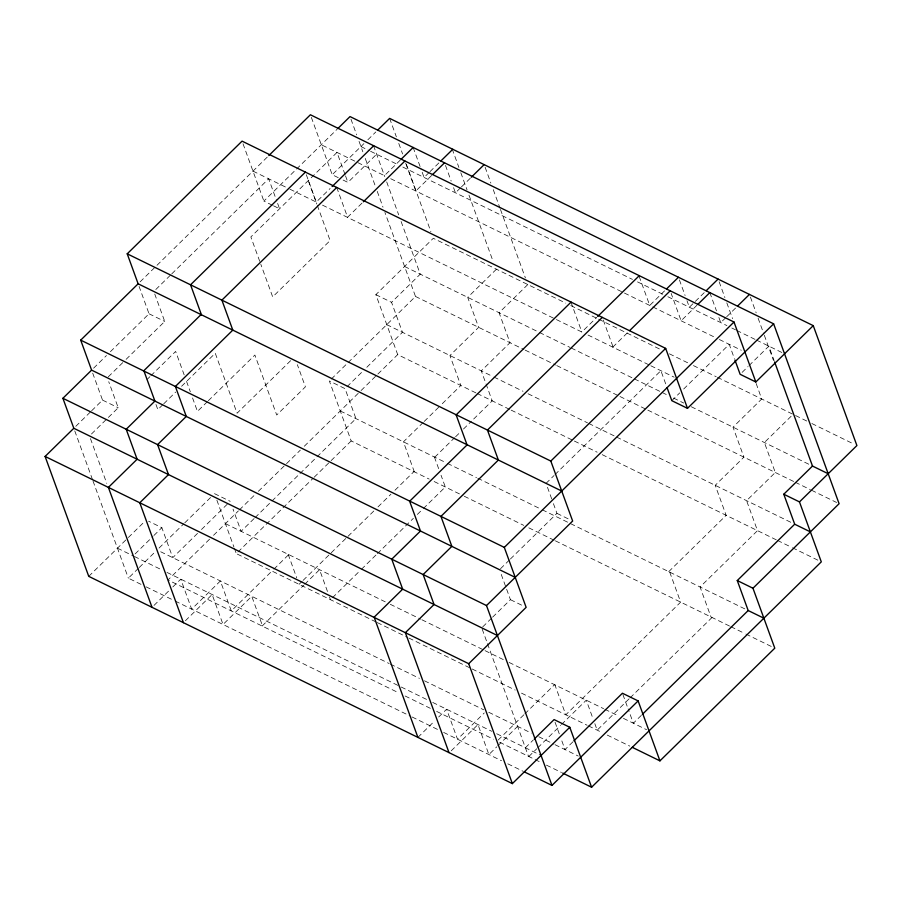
<?xml version="1.0" encoding="UTF-8"?>
<svg xmlns="http://www.w3.org/2000/svg" width="902" height="902" viewBox="0 0 902 902"><rect width="100%" height="100%" fill="white"/><g stroke="black" fill="none" stroke-linecap="round" stroke-linejoin="round"><path stroke-width="0.68" stroke-dasharray="4.51 3.38" d="M140.126 281.841L267.826 156.542M155.809 289.519L170.794 274.817M171.786 273.836L268.661 178.788L276.734 200.954M93.594 368.174L106.459 355.546M110.427 351.667L149.033 313.772L139.077 286.408M272.336 205.228L263.88 201.09L295.563 170.004M296.555 169.035L337.156 129.212M108.296 376.822L125.119 360.315M126.111 359.334L164.728 321.45L154.761 294.086M75.791 426.33L90.64 411.752M91.632 410.782L102.524 400.093L92.556 372.729M338.261 177.683L332.218 174.729L363.901 143.643M367.869 139.765L375.784 131.985M289.959 189.206L316.275 202.082L330.132 188.484M91.485 433.997L118.218 407.772L108.725 381.704M146.925 379.607L149.901 376.686M150.882 375.717L175.642 351.43L184.177 374.894M343.087 180.05L347.913 182.407L376.619 154.242M400.285 160.094L384.444 175.642L321.315 144.748M347.484 217.359L362.333 202.781M162.788 404.727L157.839 409.587L155.46 403.07M163.781 403.758L175.653 392.099M181.595 386.27L215.262 353.246L237.079 413.206L292.53 358.804M429.014 172.586L424.064 177.446L420.749 168.324M430.006 171.617L439.905 161.909M431.663 175.45L415.822 190.987L405.381 162.315M207.359 401.683L197.459 411.391L192.239 397.049M208.351 400.702L254.883 355.05L276.711 415.01L305.417 386.834L297.356 364.679M460.392 187.943L455.442 192.802L453.548 187.582M461.384 186.973L470.292 178.235M88.746 576.355L127.362 538.471M128.355 537.502L144.196 521.965M475.895 392.866L397.692 354.61L375.863 294.65L433.287 238.308L565.734 303.106M135.131 553.918L152.945 536.431M153.938 535.461L161.864 527.693L148.582 521.198M366.821 367.272L402.472 332.308L391.558 302.328L420.264 274.152L401.086 221.441M141.028 584.361L128.366 578.171L138.277 568.452M139.258 567.482L155.099 551.934M159.068 548.055L183.816 523.769M184.809 522.799L210.549 497.543M331.338 379.032L347.18 363.483M348.172 362.514L415.495 296.454L384.917 212.455M197.527 533.386L172.767 557.673L161.864 527.693M201.484 529.497L228.217 503.271M347.022 386.71L362.863 371.162M209.58 539.182L167.998 579.975L398.819 692.905M213.537 535.292L238.399 510.893M239.402 509.912L254.375 495.221M258.378 491.297L300.321 450.143M304.312 446.231L360.067 391.524M361.059 390.555L376.901 375.007M377.893 374.037L397.692 354.61M496.427 269.202L467.71 297.367L478.624 327.347L449.918 355.523L460.821 385.492L441.033 404.93M154.028 605.389L168.877 590.81M172.834 586.931L180.761 579.152L191.664 609.132L220.381 580.967L231.295 610.947L272.878 570.143M254.093 518.571L241.105 531.312L233.043 509.156M255.086 517.59L299.036 474.475M300.028 473.494L316.004 457.821M317.008 456.84L355.952 418.629L345.049 388.649L329.354 380.971L351.182 440.931L429.205 479.097M376.01 621.952L236.335 553.614L313.231 478.161M314.223 477.181L351.182 440.931M527.805 284.547L499.088 312.723L510.002 342.704L481.296 370.869L492.199 400.849L472.4 420.276M185.406 620.734L212.139 594.508L223.042 624.488L251.759 596.312L262.674 626.292M423.218 422.418L403.419 441.845L414.322 471.825M424.211 421.448L440.052 405.9M273.87 569.173L288.719 554.606M299.092 584.316L302.08 581.373M303.083 580.403L347.022 537.288M348.025 536.307L373.992 510.825M377.983 506.913L390.961 494.172M394.963 490.248L413.939 471.633M262.132 626.033L303.715 585.229M304.707 584.259L319.556 569.692L327.618 591.847M434.775 457.19L454.574 437.763M455.566 436.793L459.535 432.904M463.493 429.025L471.408 421.245M322.51 205.137L581.835 332.015L596.696 317.436M332.466 597.71L360.428 570.278M361.42 569.297L376.405 554.595M377.408 553.614L413.353 518.346M417.355 514.422L422.339 509.529M423.342 508.548L445.317 486.99L441.044 475.253M664.582 290.861L649.733 305.44L638.819 275.46M612.774 347.146L627.634 332.579M704.214 292.676L689.353 307.244L686.986 300.727M696.953 305.248L681.111 320.785L671.156 293.409M546.048 483.371L554.031 475.534M555.034 474.553L660.895 370.688L666.116 385.03M725.693 317.741L720.732 322.6L718.838 317.38M726.674 316.771L735.592 308.022M500.52 568.722L509.427 559.984M510.419 559.003L556.951 513.351L552.689 501.625M671.798 400.668L679.725 392.9M683.682 389.01L729.233 344.327L734.442 358.669M482.717 626.879L491.635 618.129M492.616 617.16L510.442 599.672L500.475 572.296M742.12 372.368L748.062 366.539M749.055 365.569L768.854 346.131L774.13 360.631M417.897 737.396L434.719 720.878M438.688 717L446.603 709.22L457.517 739.2L484.25 712.975M791.122 416.284L764.389 442.51L775.292 472.49L746.585 500.666L757.5 530.647L700.076 586.988L710.979 616.968M451.248 750.802L477.981 724.577L488.895 754.557L496.81 746.788M668.743 571.654L726.166 515.313L715.207 485.31L743.913 457.145L733.01 427.165L761.716 398.988L756.068 383.226M498.13 740.046L523.87 714.779M524.863 713.809L554.561 684.674M497.803 745.807L517.613 726.381M525.381 747.758L533.296 739.99M528.843 756.519L536.769 748.75M537.761 747.781L560.525 725.433M561.518 724.464L586.266 700.178L592.907 718.432M572.917 741.805L565.002 749.573L561.202 739.144M629.134 698.802L597.18 730.158L594.813 723.641M630.137 697.821L712.028 617.475M641.322 715.376L633.339 723.212L628.119 708.871M360.935 146.564L369.38 150.69M370.587 151.288L397.85 164.626M402.844 167.062L632.46 279.406M637.522 281.886L662.812 294.255M667.863 296.724L726.911 325.611M731.838 328.024L735.547 329.839M736.776 330.448L755.278 339.502M756.519 340.099L782.124 352.626M390.713 178.709L623.181 292.44M624.443 293.06L714.429 337.089M719.356 339.502L741.297 350.235M570.797 305.586L597.349 318.575M598.612 319.195L661.831 350.123M669.419 353.832L688.384 363.111M693.435 365.592L716.199 376.72M717.462 377.34L793.095 414.345M795.598 415.563L806.862 421.076M811.868 423.523L853.145 443.728M252.977 171.109L288.708 188.597M588.025 335.037L649.598 365.163M650.861 365.784L674.166 377.183M404.581 266.485L538.291 331.891M539.554 332.511L569.895 347.36M571.158 347.98L633.114 378.288M634.388 378.908L660.929 391.896M662.203 392.517L667.254 394.997M673.58 398.086L683.693 403.036M691.282 406.746L812.499 466.052M273.543 205.814L279.575 208.768L277.207 202.251M415.495 296.454L523.915 349.502M525.178 350.123L555.519 364.972M556.782 365.592L618.738 395.899M620.001 396.519L646.554 409.508M647.828 410.128L794.064 481.679M795.316 482.288L810.323 489.628M811.574 490.248L836.594 502.482M375.863 294.65L391.558 302.328M386.778 324.63L492.672 376.438M493.935 377.059L523.013 391.288M528.076 393.757L587.495 422.835M588.769 423.455L615.322 436.444M616.585 437.064L790.998 522.393M477.147 393.486L509.901 409.508M511.163 410.128L573.12 440.435M574.394 441.055L597.147 452.195M602.209 454.664L776.261 539.824M777.513 540.433L791.268 547.176M792.52 547.785L818.802 560.638M149.033 313.772L164.728 321.45M556.951 513.351L569.027 519.259M340.268 410.951L446.163 462.76M447.426 463.38L476.515 477.609M477.778 478.229L541.008 509.168M542.271 509.788L748.186 610.53M434.155 481.533L463.03 495.649M464.293 496.269L523.758 525.37M528.82 527.839L554.121 540.219M555.395 540.839L729.605 626.078M730.857 626.687L744.669 633.441M745.92 634.061L772.281 646.948M102.524 400.093L118.218 407.772M510.442 599.672L523.724 606.167M214.507 493.653L230.202 501.332M225.421 523.634L385.255 601.837M390.307 604.306L420.636 619.144M421.899 619.764L483.81 650.049M485.073 650.669L504.026 659.948M509.078 662.418L603.607 708.668M604.847 709.276L618.479 715.94M623.429 718.364L646.61 729.707M377.284 622.572L407.648 637.432M408.91 638.052L470.912 668.382M472.174 669.002L515.189 690.053M521.514 693.142L587.146 725.253M588.397 725.862L602.198 732.616M607.226 735.074L629.81 746.123M160.703 551.765L389.168 663.545M390.419 664.165L419.419 678.349M424.459 680.807L483.709 709.795M488.737 712.264L531.323 733.101M538.81 736.754L553.772 744.082M555.023 744.691L578.272 756.068M117.463 548.19L133.146 555.869M134.398 556.478L161.965 569.963M166.971 572.409L399.958 686.399M401.221 687.02L427.695 699.975M432.734 702.444L491.703 731.285M496.686 733.732L539.858 754.85M405.122 695.994L430.333 708.329M436.636 711.407L493.36 739.166M499.652 742.245L533.871 758.977M535.123 759.597L541.392 762.664M546.42 765.121L561.484 772.484M146.09 586.841L173.951 600.461M175.214 601.082L410.872 716.38M412.135 717L438.609 729.955M443.649 732.424L501.512 760.724M507.815 763.814L522.957 771.221M750.408 297.062L756.169 312.87M758.086 318.147L763.836 333.954M764.321 335.273L773.431 360.315M719.142 281.762L724.892 297.57M726.809 302.846L732.571 318.654M709.829 292.62L716.47 310.863M679.398 279.868L685.092 295.518M603.258 319.996L613.213 347.36M669.735 572.15L680.649 602.13L565.802 714.812L554.888 684.832M570.932 302.035L581.835 332.015M485.118 167.265L490.868 183.083M493.27 189.668L499.99 208.114M500.463 209.433L525.404 277.963M452.184 148.988L458.892 167.434M460.809 172.71L467.044 189.837M468.972 195.114L492.954 260.994M445.487 165.427L451.18 181.065M547.469 487.283L552.216 500.317M622.899 694.529L627.645 707.563M413.15 147.466L420.276 167.017M389.641 118.387L396.361 136.845M398.763 143.429L402.596 153.971M406.43 164.514L430.897 231.724M373.529 145.662L384.782 176.634M386.699 181.911L398.684 214.856M350.968 119.188L356.662 134.826M359.041 141.343L362.852 151.829M365.254 158.425L375.322 186.094M377.239 191.371L383 207.178M555.034 722.198L559.308 733.935M345.06 174.582L336.998 152.427L250.857 236.944L260.351 263.012M345.534 175.89L347.913 182.407M311.348 117.384L332.218 174.729M336.739 187.458L347.653 217.438M434.403 457.01L439.15 470.043M482.209 629.168L487.001 642.337M487.486 643.656L528.516 756.361M306.308 174.706L316.275 202.082M308.292 180.603L316.827 204.066M317.301 205.363L330.109 240.563L272.686 296.905L260.825 264.309M243.01 143.745L263.88 201.09M329.512 597.068L330.47 599.672M288.178 554.335L296.713 577.799M186.545 381.411L190.345 391.84M216.875 500.17L233.956 547.097M234.43 548.405L236.335 553.614M90.459 438.586L106.763 483.382M74.776 430.908L92.523 479.661M92.996 480.98L128.366 578.171"/><path stroke-width="1.35" d="M561.732 491.049L138.13 283.803L127.216 253.823L242.063 141.14L665.665 348.386L687.493 408.347L773.634 323.829L350.021 116.584L338.137 128.242M515.222 577.37L91.609 370.124L80.706 340.144L138.13 283.803M268.819 155.572L310.401 114.768L734.002 322.025L755.831 381.986L813.254 325.645L389.641 118.387L377.769 130.046M497.419 635.515L73.817 428.27L62.903 398.289L91.609 370.124M305.395 172.124L190.547 284.806L201.428 314.764M534.288 739.02L554.087 719.593L569.782 727.271L512.359 783.612L88.746 576.355L45.1 456.446L73.817 428.27M143.632 370.925L201.056 314.584M332.116 186.545L373.699 145.741M336.739 187.458L221.892 300.14L232.806 330.121L175.383 386.462L186.286 416.442L157.579 444.607L168.494 474.587L139.776 502.764L183.422 622.684M401.277 159.124L413.15 147.466M363.326 201.811L404.908 161.018M440.898 160.939L452.781 149.281M432.656 174.481L444.528 162.822M471.284 177.254L484.16 164.626M456.232 414.796L571.079 302.102M597.676 316.467L639.259 275.674M409.767 501.14L467.191 444.799M602.311 317.38L487.452 430.074L498.366 460.043L440.943 516.395L451.857 546.364L423.139 574.54L434.054 604.52L405.348 632.685L448.993 752.606M666.567 288.922L678.451 277.264M629.607 330.639L670.197 290.805M706.187 290.726L718.071 279.079M373.969 617.34L402.675 589.164L391.761 559.184L420.479 531.019L409.564 501.038M697.945 304.278L709.829 292.62M573.909 740.824L622.425 693.232L638.12 700.91L551.979 785.417L486.505 605.546L572.646 521.029L550.818 461.069L665.665 348.386M737.565 306.082L749.449 294.424M512.359 783.612L468.713 663.692L526.137 607.35L504.308 547.39L734.002 322.025M810.391 531.876L794.696 524.209L783.782 494.228L812.499 466.052L774.604 361.95M562.735 773.104L591.599 787.232L821.294 561.856L799.476 501.907L856.9 445.554L813.254 325.645M763.87 618.197L748.186 610.53L737.272 580.55L794.696 524.209M632.325 747.352L659.937 760.86L774.784 648.177L752.967 588.228L839.097 503.711L773.634 323.829M642.325 714.395L748.186 610.53M755.831 381.986L740.136 374.307L734.916 359.966M812.499 466.052L828.183 473.73M687.493 408.347L671.798 400.668L667.063 387.635M783.782 494.228L799.476 501.907M127.216 253.823L550.818 461.069M737.272 580.55L752.967 588.228M80.706 340.144L504.308 547.39M62.903 398.289L486.505 605.546M45.1 456.446L468.713 663.692M524.22 771.841L551.979 785.417M638.12 700.91L659.937 760.86M456.074 414.717L466.988 444.697M569.782 727.271L591.599 787.232M374.251 617.475L417.897 737.396M144.004 371.105L154.907 401.086L126.201 429.262L137.115 459.242L108.398 487.407L152.021 607.317"/></g></svg>
